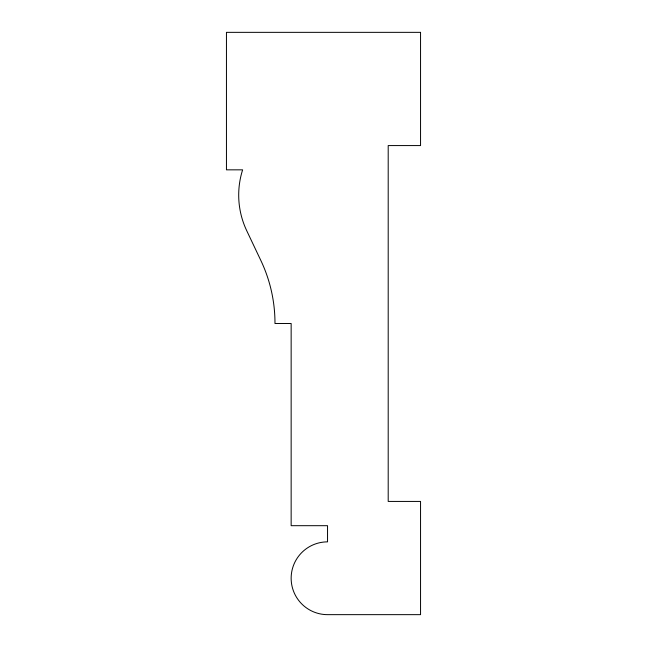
<?xml version="1.0" encoding="UTF-8"?>
<svg xmlns="http://www.w3.org/2000/svg" width="647" height="647" viewBox="0 0 647 647"><rect width="100%" height="100%" fill="white"/><g stroke="black" fill="none" stroke-linecap="round" stroke-linejoin="round"><path stroke-width="0.97" d="M420.55 32.35L226.45 32.35L226.45 169.838L242.625 169.838A83.107 83.107 0 0 0 246.717 230.688L260.895 260.587A146.02 146.02 0 0 1 274.975 323.5L291.15 323.5L291.15 525.688L327.544 525.688L327.544 541.862A36.394 36.394 0 0 0 291.15 578.256A36.394 36.394 0 0 0 327.544 614.65L420.55 614.65L420.55 501.425L388.2 501.425L388.2 145.575L420.55 145.575L420.55 32.35"/></g></svg>
